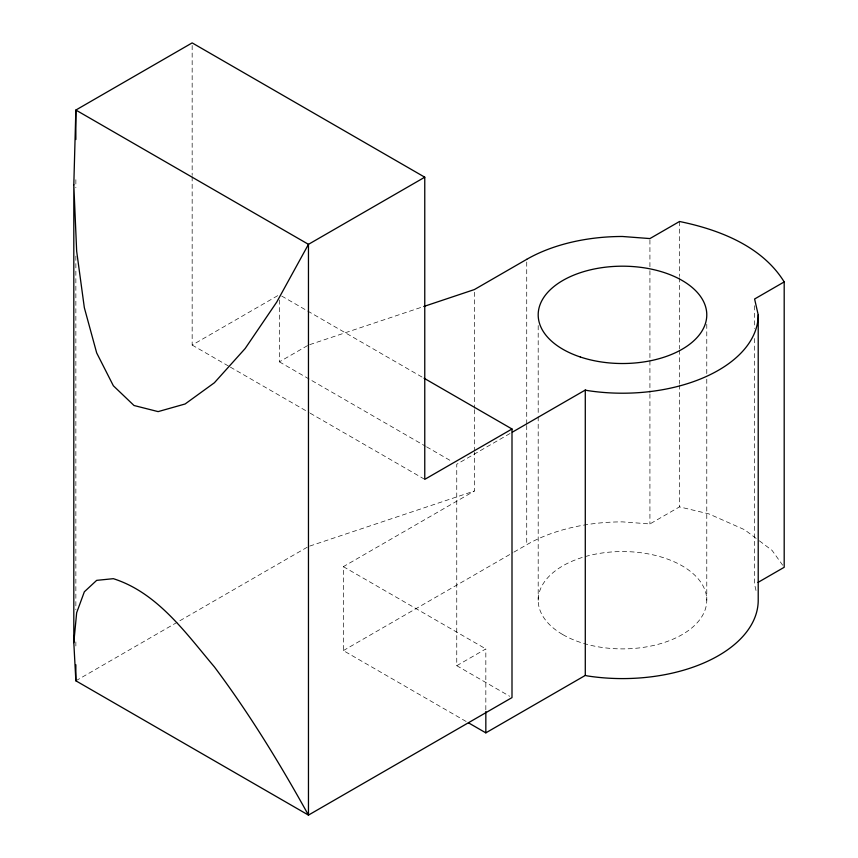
<?xml version="1.0" encoding="UTF-8"?>
<svg xmlns="http://www.w3.org/2000/svg" width="858" height="858" viewBox="0 0 858 858"><rect width="100%" height="100%" fill="white"/><g stroke="black" fill="none" stroke-linecap="round" stroke-linejoin="round"><path stroke-width="0.64" stroke-dasharray="4.29 3.22" d="M192.16 176.694L192.16 345.066L278.239 295.366M279.386 299.968L279.386 361.851L308.462 345.066M75.858 680.802L307.303 547.179M510.017 433.505L456.756 464.253L456.756 665.701L509.695 696.267M466.141 721.481L343.361 650.589L343.361 566.655L474.388 491.001L474.388 452.316M343.361 650.589L512.794 552.766M513.963 552.091L526.726 544.723A135.467 78.217 0 0 1 622.479 521.879L649.924 523.948L679.515 506.874L708.837 513.878L744.605 529.729L758.322 540.047M456.756 665.701L485.832 648.916L485.832 711.529M309.727 344.648L422.458 306.928M309.727 546.085L474.388 491.001M281.703 296.042L422.887 377.552M279.386 361.851L425.45 446.181M426.608 446.857L450.954 460.907M192.16 345.066L229.193 366.452M230.352 367.117L309.041 412.548M310.199 413.213L424.764 479.365M343.361 566.655L485.832 648.916M759.384 540.84L772.05 550.375L782.678 565.186M755.995 590.476L754.6 584.384L754.6 336.518M754.6 305.705L754.6 328.485M706.778 324.227L706.778 373.798M706.778 379.161L706.778 600.235M679.515 221.493L679.515 276.426M679.515 277.767L679.515 348.777M679.515 350.107L679.515 383.612M679.515 384.942L679.515 506.874M649.924 239.918L649.924 269.391M649.924 270.731L649.924 392.653M649.924 393.994L649.924 523.948M538.191 325.568L538.191 415.336M538.191 416.677L538.191 600.235M526.726 262.022L526.726 424.142M526.726 425.482L526.726 544.723M474.388 292.224L474.388 408.29M474.388 409.631L474.388 450.986M192.16 45.485L192.16 175.354M75.858 179.719L75.858 187.752M75.858 256.092L75.858 609.791M75.858 641.956L75.858 645.967M562.88 634.641A84.298 48.67 0 0 0 703.903 612.827A84.298 48.67 0 0 0 600.664 553.217A84.298 48.67 0 0 0 562.88 634.641"/><path stroke-width="1.29" d="M73.809 184.802L75.858 110.049L192.16 42.9L424.764 177.198L424.764 479.365L512.001 429L512.001 697.597L308.462 815.1L75.858 680.802L73.809 642.621L73.809 184.802L76.662 251.222L84.341 307.7L96.675 352.917L113.363 385.778L134.009 405.502L158.119 411.615L185.124 403.979L214.371 382.775L245.173 348.509L276.791 301.995L308.462 244.337L424.764 177.198M73.809 642.621L76.662 612.719L84.341 591.795L96.675 580.362L113.363 578.678C157.507 592.739 185.746 633.022 214.371 666.87C249.528 713.781 280.073 763.877 308.462 815.1L308.462 244.337L75.858 110.049L75.858 139.522M526.726 259.341L474.388 289.564L423.723 306.51M512.333 432.164L585.285 390.047L587.355 390.54A135.725 78.368 0 0 0 758.215 314.854L754.6 299.002L784.191 281.917C762.097 246.107 719.047 229.59 679.515 221.493L649.924 238.578L622.479 236.486A135.467 78.217 0 0 0 526.715 259.341M468.457 722.811L485.832 732.85L585.285 675.428L587.355 675.922A135.725 78.368 0 0 0 758.215 600.235L758.215 314.854M758.011 582.41L784.191 567.299L784.191 281.917M424.045 378.217L512.001 429M585.285 390.047L585.285 675.428M485.832 711.529L485.832 732.85M75.858 664.725L75.858 680.802M580.34 357.003A84.298 48.67 0 0 0 706.778 314.854A84.298 48.67 0 0 0 580.34 272.705A84.298 48.67 0 0 0 580.34 357.003"/></g></svg>
